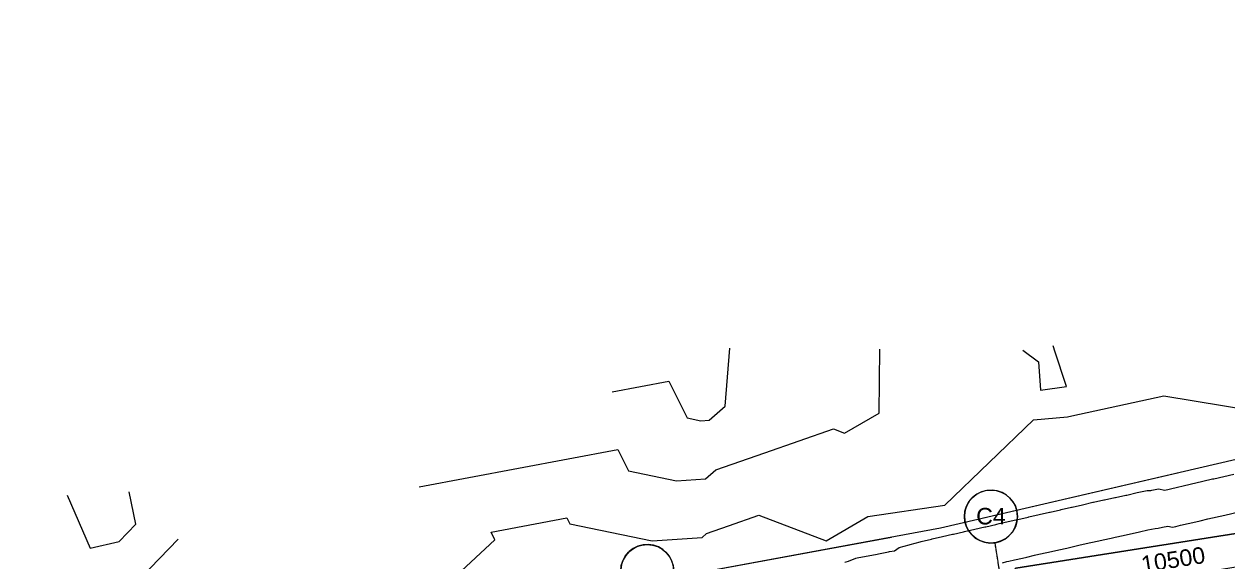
# Model space of a CAD drawing. Header units: millimetres. Extents: x -2612262 to -2065320, y 3717813 to 4283368.
# Drawn here: x -2326216 to -2289894, y 4055740 to 4071966 of the extents above; entities that cross this region are included whole.
import ezdxf

# ---------------------------------------------------------------- set-up
doc = ezdxf.new("R2010")
doc.units = ezdxf.units.MM
doc.linetypes.add('Aligning Line', pattern=[3.2004, 1.6002, -1.6002])
doc.linetypes.add('Grid Line', pattern=[21, 12, -3, 3, -3])
for name, color, linetype, lineweight in [('A-ANNO-NOTE', 131, 'Continuous', 5), ('A-DETL-GENF', 92, 'Continuous', 5), ('C-TOPO', 7, 'Continuous', 5), ('C-TOPO-MAJR', 7, 'Continuous', 20), ('C-TOPO-MINR', 7, 'Continuous', 5), ('G-ANNO-REFR', 1, 'Aligning Line', 5), ('S-GRID', 1, 'Continuous', 5), ('S-GRID-IDEN', 1, 'Continuous', 5)]:
    doc.layers.add(name, color=color, linetype=linetype, lineweight=lineweight)
doc.styles.add('Arial', font='arial.ttf', dxfattribs={"height": 500})
picture_1 = doc.add_image_def('image1.jpg', size_in_pixel=(6528, 5638))

# ---------------------------------------------------------------- blocks, each defined once
blk = doc.blocks.new('Dimension - Grids _2D_ - 1-200-2186991-GA - Part B')
at = {"layer": 'A-DETL-GENF'}
for p, q in [((-4573, 500), (-5073, 0)), ((-5073, 0), (-4573, 500)), ((4927, 500), (-4573, 500)), ((-4573, 500), (4927, 500)), ((5427, 0), (4927, 500)), ((5427, 0), (4927, 500)), ((-5073, 0), (-4573, -500)), ((-5073, 0), (-4573, -500)), ((4927, -500), (5427, 0)), ((5427, 0), (4927, -500)), ((-4573, -500), (4927, -500)), ((-4573, -500), (4927, -500))]:
    blk.add_line(p, q, dxfattribs=at)
blk = doc.blocks.new('Grid - A1-203820-GA - Part B')
at = {"layer": 'S-GRID-IDEN'}
blk.add_circle((0, 0), 4, dxfattribs=at)
for start, end in [(360, 180), (180, 360)]:
    blk.add_arc((0, 0), 4, start, end, dxfattribs=at)

msp = doc.modelspace()

# ---------------------------------------------------------------- linework, layer by layer
at = {"layer": 'C-TOPO'}
for p, q in [((-2297265.2, 4057067.9), (-2277381.7, 4061693.6)), ((-2295317.6, 4057521), (-2291416.3, 4058428.6)), ((-2298563.6, 4056765.9), (-2295317.6, 4057521)), ((-2308129.2, 4054993.8), (-2298563.6, 4056765.9)), ((-2307208.8, 4055164.3), (-2300044.7, 4056491.5))]:
    msp.add_line(p, q, dxfattribs=at)
at = {"layer": 'C-TOPO-MAJR', "color": 8, "lineweight": 15}
for p, q in [((-2305060, 4060441.9), (-2304922.6, 4062190.6)), ((-2308471.3, 4060875.1), (-2306759.8, 4061197.8)), ((-2306759.8, 4061197.8), (-2306210.9, 4060084.6)), ((-2305546.1, 4060016.5), (-2305060, 4060441.9)), ((-2306210.9, 4060084.6), (-2305796.8, 4060000.2)), ((-2305796.8, 4060000.2), (-2305546.1, 4060016.5)), ((-2324919, 4057755.5), (-2324220.9, 4056152.2)), ((-2322841.6, 4056875.8), (-2323042.4, 4057855.6)), ((-2289989.9, 4057154.1), (-2289528.8, 4057261.3)), ((-2323342.7, 4056358.5), (-2322841.6, 4056875.8)), ((-2291869.1, 4056785.4), (-2291710.5, 4056815.4)), ((-2291710.5, 4056815.4), (-2291568.7, 4056789.5)), ((-2291568.7, 4056789.5), (-2291466.7, 4056813.2)), ((-2291466.7, 4056813.2), (-2291327.4, 4056845)), ((-2291327.4, 4056845), (-2290866.5, 4056952.2)), ((-2290866.5, 4056952.2), (-2290727.4, 4056983.8)), ((-2290727.4, 4056983.8), (-2290497.3, 4057037.4)), ((-2290497.3, 4057037.4), (-2290355.2, 4057069)), ((-2290355.2, 4057069), (-2290124.8, 4057122.6)), ((-2290124.8, 4057122.6), (-2289989.9, 4057154.1)), ((-2293658.2, 4056408.4), (-2293417.9, 4056460)), ((-2293417.9, 4056460), (-2293294.9, 4056488.8)), ((-2293294.9, 4056488.8), (-2293055, 4056540.4)), ((-2293055, 4056540.4), (-2292927.7, 4056569.4)), ((-2292927.7, 4056569.4), (-2292688.1, 4056620.9)), ((-2292688.1, 4056620.9), (-2292559.8, 4056650.2)), ((-2292559.8, 4056650.2), (-2292315.3, 4056706.4)), ((-2292315.3, 4056706.4), (-2292089.2, 4056751.2)), ((-2292089.2, 4056751.2), (-2292002.9, 4056754.9)), ((-2292002.9, 4056754.9), (-2291869.1, 4056785.4)), ((-2324220.9, 4056152.2), (-2323342.7, 4056358.5)), ((-2295360.9, 4056023.6), (-2295122.7, 4056077.7)), ((-2295122.7, 4056077.7), (-2294995.2, 4056105)), ((-2294995.2, 4056105), (-2294756.7, 4056159.2)), ((-2294756.7, 4056159.2), (-2294630, 4056188.1)), ((-2294630, 4056188.1), (-2294391.2, 4056242.4)), ((-2294391.2, 4056242.4), (-2294265.2, 4056271.1)), ((-2294265.2, 4056271.1), (-2294026, 4056325.4)), ((-2294026, 4056325.4), (-2293786.4, 4056379.9)), ((-2293786.4, 4056379.9), (-2293658.2, 4056408.4)), ((-2296693.7, 4055716.4), (-2296567, 4055747.5)), ((-2296567, 4055747.5), (-2296506.5, 4055761.1)), ((-2296506.5, 4055761.1), (-2296330.4, 4055801.3)), ((-2296330.4, 4055801.3), (-2296093.4, 4055855.1)), ((-2296093.4, 4055855.1), (-2295964.3, 4055884.6)), ((-2295964.3, 4055884.6), (-2295726.9, 4055938.5)), ((-2295726.9, 4055938.5), (-2295598.6, 4055969.6)), ((-2295598.6, 4055969.6), (-2295360.9, 4056023.6))]:
    msp.add_line(p, q, dxfattribs=at)
at = {"layer": 'C-TOPO-MINR', "color": 253}
for p, q in [((-2295151.8, 4062198.4), (-2295171.4, 4062256.8)), ((-2300414.5, 4060232.2), (-2300400.2, 4062157.1)), ((-2296083.5, 4062125.1), (-2295606.8, 4061772.1)), ((-2295131, 4062124.1), (-2295151.8, 4062198.4)), ((-2294759.7, 4061029.3), (-2295131, 4062124.1)), ((-2295606.8, 4061772.1), (-2295552.7, 4060917.7)), ((-2295552.7, 4060917.7), (-2294759.7, 4061029.3)), ((-2294599.8, 4060151.9), (-2291824.9, 4060746.7)), ((-2291824.9, 4060746.7), (-2287126.4, 4059977.1)), ((-2301457.9, 4059623.2), (-2300414.5, 4060232.2)), ((-2295762.9, 4060026.2), (-2294737.1, 4060121.5)), ((-2294737.1, 4060121.5), (-2294599.8, 4060151.9)), ((-2303862.6, 4059034.4), (-2301797.4, 4059750.9)), ((-2301797.4, 4059750.9), (-2301457.9, 4059623.2)), ((-2298439.3, 4057454.1), (-2295762.9, 4060026.2)), ((-2314291.2, 4058005.3), (-2308300.9, 4059134.6)), ((-2308300.9, 4059134.6), (-2307980.8, 4058485.3)), ((-2305341.7, 4058520.3), (-2303862.6, 4059034.4)), ((-2307980.8, 4058485.3), (-2306531.4, 4058189.9)), ((-2306531.4, 4058189.9), (-2305654.2, 4058246.8)), ((-2305654.2, 4058246.8), (-2305341.7, 4058520.3)), ((-2290355.9, 4058241.8), (-2290319.5, 4058250.3)), ((-2290319.5, 4058250.3), (-2289720.8, 4058389.5)), ((-2292628.7, 4057831.1), (-2292334.2, 4057889.4)), ((-2292334.2, 4057889.4), (-2292221.7, 4057894.3)), ((-2292221.7, 4057894.3), (-2292191.5, 4057901.1)), ((-2292191.5, 4057901.1), (-2291985, 4057940.3)), ((-2291985, 4057940.3), (-2291800.3, 4057906.5)), ((-2291800.3, 4057906.5), (-2291667.5, 4057937.4)), ((-2291667.5, 4057937.4), (-2291630, 4057946)), ((-2291630, 4057946), (-2291030.3, 4058085.4)), ((-2291030.3, 4058085.4), (-2290992.8, 4058094)), ((-2290992.8, 4058094), (-2290693.5, 4058163.6)), ((-2290693.5, 4058163.6), (-2290655.2, 4058172.1)), ((-2290655.2, 4058172.1), (-2290355.9, 4058241.8)), ((-2294280.3, 4057466.5), (-2293967.2, 4057537.7)), ((-2293967.2, 4057537.7), (-2293949.3, 4057541.6)), ((-2293949.3, 4057541.6), (-2293635.6, 4057609)), ((-2293635.6, 4057609), (-2293616.7, 4057613.4)), ((-2293616.7, 4057613.4), (-2293303.7, 4057680.7)), ((-2293303.7, 4057680.7), (-2293282.6, 4057685.5)), ((-2293282.6, 4057685.5), (-2292970.3, 4057752.6)), ((-2292970.3, 4057752.6), (-2292947.3, 4057757.9)), ((-2292947.3, 4057757.9), (-2292628.7, 4057831.1)), ((-2300759.3, 4057110.3), (-2298439.3, 4057454.1)), ((-2295897.1, 4057099.5), (-2295585.9, 4057170.2)), ((-2295585.9, 4057170.2), (-2295274, 4057241)), ((-2295274, 4057241), (-2295254.5, 4057245.2)), ((-2295254.5, 4057245.2), (-2294942.4, 4057316.1)), ((-2294942.4, 4057316.1), (-2294923.5, 4057320.4)), ((-2294923.5, 4057320.4), (-2294611.2, 4057391.3)), ((-2294611.2, 4057391.3), (-2294592.8, 4057395.5)), ((-2294592.8, 4057395.5), (-2294280.3, 4057466.5)), ((-2312124.1, 4056641.2), (-2309842.1, 4057071.5)), ((-2309842.1, 4057071.5), (-2309750.6, 4056886)), ((-2309750.6, 4056886), (-2307266.1, 4056379.6)), ((-2305623.3, 4056598.7), (-2304966, 4056827.2)), ((-2304966, 4056827.2), (-2304048.1, 4057145.6)), ((-2304048.1, 4057145.6), (-2302011.4, 4056379.5)), ((-2302011.4, 4056379.5), (-2300759.3, 4057110.3)), ((-2297532.7, 4056727.1), (-2297225, 4056797.5)), ((-2297225, 4056797.5), (-2297202, 4056802.4)), ((-2297202, 4056802.4), (-2296892, 4056872.8)), ((-2296892, 4056872.8), (-2296870.6, 4056878)), ((-2296870.6, 4056878), (-2296791.3, 4056895.9)), ((-2296791.3, 4056895.9), (-2296560.4, 4056948.5)), ((-2296560.4, 4056948.5), (-2296249.6, 4057019.1)), ((-2296249.6, 4057019.1), (-2296228.6, 4057023.9)), ((-2296228.6, 4057023.9), (-2295917.6, 4057094.5)), ((-2295917.6, 4057094.5), (-2295897.1, 4057099.5)), ((-2312008.8, 4056407.4), (-2312124.1, 4056641.2)), ((-2307266.1, 4056379.6), (-2305762.2, 4056477.2)), ((-2305762.2, 4056477.2), (-2305623.3, 4056598.7)), ((-2299147.7, 4056353.2), (-2298842.1, 4056429.6)), ((-2298842.1, 4056429.6), (-2298816.9, 4056435.4)), ((-2298816.9, 4056435.4), (-2298509, 4056505.5)), ((-2298509, 4056505.5), (-2298200.3, 4056575.7)), ((-2298200.3, 4056575.7), (-2298176.3, 4056581.2)), ((-2298176.3, 4056581.2), (-2297867.4, 4056651.5)), ((-2297867.4, 4056651.5), (-2297844, 4056656.9)), ((-2297844, 4056656.9), (-2297532.7, 4056727.1)), ((-2322691.1, 4055259.5), (-2321563.8, 4056423.5)), ((-2314283.6, 4054307.9), (-2312008.8, 4056407.4)), ((-2300100.2, 4056050.3), (-2299954.6, 4056077.2)), ((-2299954.6, 4056077.2), (-2299811.6, 4056174.5)), ((-2299811.6, 4056174.5), (-2299509, 4056257.1)), ((-2299509, 4056257.1), (-2299478.8, 4056264)), ((-2299478.8, 4056264), (-2299175.4, 4056346.8)), ((-2299175.4, 4056346.8), (-2299147.7, 4056353.2)), ((-2301454, 4055734.4), (-2301409.4, 4055744.6)), ((-2301409.4, 4055744.6), (-2301338.8, 4055758)), ((-2301338.8, 4055758), (-2301120.9, 4055856.2)), ((-2301120.9, 4055856.2), (-2301081.6, 4055865.1)), ((-2301081.6, 4055865.1), (-2300479.6, 4055976.7)), ((-2300479.6, 4055976.7), (-2300439.4, 4055985.6)), ((-2300439.4, 4055985.6), (-2300138.3, 4056041.4)), ((-2300138.3, 4056041.4), (-2300100.2, 4056050.3))]:
    msp.add_line(p, q, dxfattribs=at)
at = {"layer": 'S-GRID', "linetype": 'Grid Line'}
msp.add_line((-2287379.8, 3996084.9), (-2296920.1, 4056318.2), dxfattribs=at)

# ---------------------------------------------------------------- block references
at = {"layer": 'A-DETL-GENF', "rotation": 9.000328388137419}
msp.add_blockref('Dimension - Grids _2D_ - 1-200-2186991-GA - Part B', (-2291697.6, 4055771.4), dxfattribs=at)
at = {"layer": 'S-GRID-IDEN', "xscale": 199.9999999999999, "yscale": 199.9999999999999, "zscale": 199.9999999999999, "rotation": 9.00032838814547}
for p in [(-2297045.3, 4057108.3), (-2307416, 4055465.7)]:
    msp.add_blockref('Grid - A1-203820-GA - Part B', p, dxfattribs=at)

# ---------------------------------------------------------------- texts
at = {"layer": 'A-ANNO-NOTE', "insert": (-2292545.9, 4055903.8), "char_height": 500, "width": 2324.894, "attachment_point": 1, "rotation": 9.00033, "style": 'Arial'}
msp.add_mtext('10500', dxfattribs=at)
at = {"layer": 'S-GRID-IDEN', "insert": (-2297489.5, 4057370), "char_height": 500, "width": 1074.261, "attachment_point": 1, "style": 'Arial'}
msp.add_mtext('C4', dxfattribs=at)

# ---------------------------------------------------------------- pictures from other files: only their frames are drawn
at = {"layer": 'G-ANNO-REFR'}
image = msp.add_image(picture_1, insert=(-2382054.9, 4283368.1), size_in_units=(433000, 373966.6), rotation=-122.11743, dxfattribs=at)
image.dxf.flags = 15

doc.saveas('drawing.dxf')
